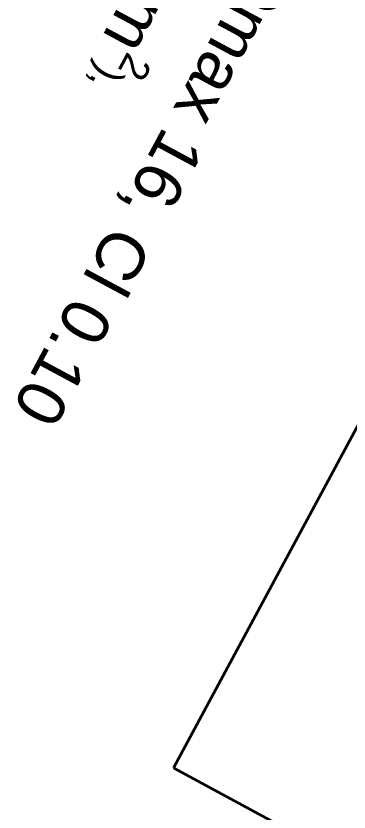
# Model space of a CAD drawing. Header units: metres. Extents: x 2711799 to 2711985, y 1236908 to 1237087.
# Drawn here: x 2711913.295 to 2711914.344, y 1237068.341 to 1237070.847 of the extents above; entities that cross this region are included whole.
import ezdxf

# ---------------------------------------------------------------- set-up
doc = ezdxf.new("R2010")
doc.units = ezdxf.units.M
doc.linetypes.add('AUSGEZOGEN', pattern=[0])
doc.layers.add('XR$7$STANDARD_1', color=7, linetype='AUSGEZOGEN', lineweight=13)
doc.styles.add('ARIAL', font='arial.ttf')

msp = doc.modelspace()

# ---------------------------------------------------------------- linework, layer by layer
at = {"layer": 'XR$7$STANDARD_1', "color": 7, "linetype": 'AUSGEZOGEN', "lineweight": 35, "transparency": 33554687}
for p, q in [((2711918.2894, 1237076.8476, 640.05), (2711913.7908, 1237068.4803, 640.05)), ((2711913.7908, 1237068.4803, 640.05), (2711916.4331, 1237067.0597, 640.05))]:
    msp.add_line(p, q, dxfattribs=at)

# ---------------------------------------------------------------- texts
at = {"layer": 'XR$7$STANDARD_1', "color": 7, "linetype": 'AUSGEZOGEN', "lineweight": 25, "transparency": 33554687, "insert": (2711917.0311, 1237076.2692, 640.05), "char_height": 0.15, "width": 7.739721, "attachment_point": 1, "rotation": 241.7357, "line_spacing_factor": 1.084337, "style": 'ARIAL'}
msp.add_mtext('\\A1;{\\fArial|i0|b0;\\H0.150000;\\W1.000000;\\C7;Nagelwand 10:1, mit Spritzbeton SC 2: 15cm, C 25/30, X0 (CH), Dmax 16, Cl 0.10}\\P{\\fArial|i0|b0;\\H0.150000;\\W1.000000;\\C7;Frühfestigkeit J2, armiert mit Netz K 335 (im Nagelbereich 2-lagig 1 m\\fArial|i0|b0;\\H0.600000x;\\S2^ ;\\fArial|i0|b0;), }\\P{\\fArial|i0|b0;\\H0.150000;\\W1.000000;\\C7;Entwässerungsrohre 1 pro 4 m\\fArial|i0|b0;\\H0.600000x;\\S2^ ;}\\P', dxfattribs=at)

doc.saveas('drawing.dxf')
